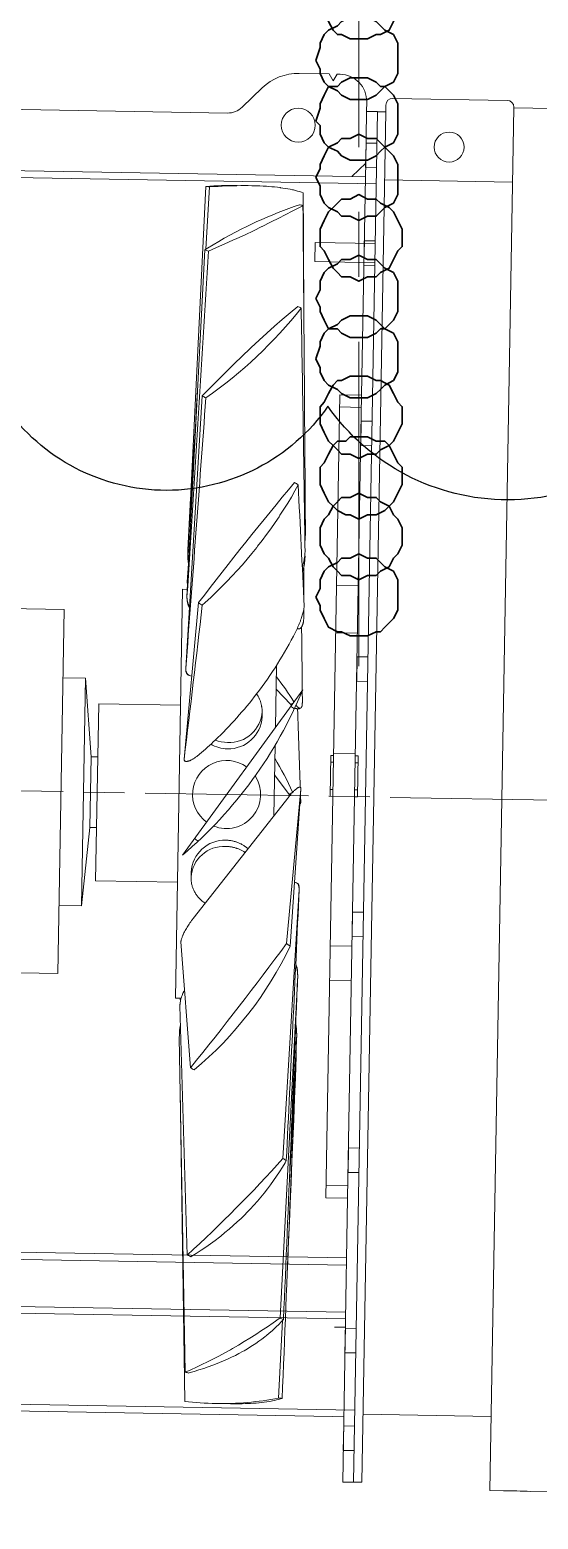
# Model space of a CAD drawing. Header units: inches. Extents: x 0 to 63075, y 0 to 44550.
# Drawn here: x 15747 to 16121, y 14060 to 15153 of the extents above; entities that cross this region are included whole.
import ezdxf

# ---------------------------------------------------------------- set-up
doc = ezdxf.new("R2010")
doc.units = ezdxf.units.IN
doc.header["$MEASUREMENT"] = 0
doc.linetypes.add('ACAD_ISO08W100', pattern=[36, 24, -3, 6, -3])
for name, color, linetype in [('PDF2_Geometry', 7, 'Continuous'), ('PDF_AXES', 7, 'Continuous'), ('PDF_Geometry', 7, 'Continuous')]:
    doc.layers.add(name, color=color, linetype=linetype)

# ---------------------------------------------------------------- blocks, each defined once
blk = doc.blocks.new('FAN_MOTOR_SIDE')
at = {"linetype": 'ACAD_ISO08W100', "lineweight": 0, "ltscale": 5}
blk.add_lwpolyline([(-121378.2, -14744.8), (-125249.2, -14744.8)], dxfattribs=at)
at = {"layer": 'PDF_AXES', "lineweight": 20}
blk.add_lwpolyline([(-122846.2, -15252.2, -0.004834), (-122836.3, -15252.1, -0.004915), (-122826.4, -15252.2), (-122826.3, -15252.2), (-121686.1, -15252.2, -0.004834), (-121676.3, -15252.1, -0.004915), (-121666.3, -15252.2), (-121666.3, -15252.2), (-121656.3, -15252.2), (-121656.3, -14237.4), (-122856.3, -14237.4), (-122856.3, -15252.2), (-122846.3, -15252.2)], format="xyb", close=True, dxfattribs=at)
at = {"layer": 'PDF_AXES', "color": 253, "lineweight": 20, "true_color": 0x999999}
for points in [[(-122964.3, -14241.8), (-122956.3, -14241.8), (-122956.3, -14241.9)], [(-122964.3, -14283), (-122964.3, -14265)], [(-122956.3, -14265), (-122964.3, -14265)], [(-122956.3, -14283), (-122964.3, -14283)], [(-122956.3, -14294.8), (-123656.3, -14294.8)], [(-122964.3, -14354.7), (-122964.3, -14336.7)], [(-122956.3, -14336.7), (-122964.3, -14336.7)], [(-122956.3, -14354.7), (-122964.3, -14354.7)], [(-122964.3, -14487.1), (-122964.3, -14469.1)], [(-122956.3, -14469.1), (-122964.3, -14469.1)], [(-122956.3, -14487.1), (-122964.3, -14487.1)], [(-122964.3, -14660.1), (-122964.3, -14642.1)], [(-122956.3, -14642.1), (-122964.3, -14642.1)], [(-122956.3, -14660.1), (-122964.3, -14660.1)], [(-122956.3, -14829.4), (-122964.3, -14829.4)], [(-122964.3, -14847.4), (-122964.3, -14829.4)], [(-122956.3, -14847.4), (-122964.3, -14847.4)], [(-122956.3, -15002.5), (-122964.3, -15002.5)], [(-122964.3, -15020.5), (-122964.3, -15002.5)], [(-122956.3, -15020.5), (-122964.3, -15020.5)], [(-122956.3, -15134.9), (-122964.3, -15134.9)], [(-122964.3, -15152.9), (-122964.3, -15134.9)], [(-122956.3, -15152.9), (-122964.3, -15152.9)], [(-122956.3, -15194.8), (-123656.3, -15194.8)], [(-122964.3, -15199.8), (-122972.3, -15199.8), (-123640.3, -15199.8), (-123648.3, -15199.8)], [(-122956.3, -15206.6), (-122964.3, -15206.6)], [(-122964.3, -15224.6), (-122964.3, -15206.6)], [(-122956.3, -15224.6), (-122964.3, -15224.6)], [(-122964.3, -15247.8), (-122956.3, -15247.8), (-122956.3, -15247.7)]]:
    blk.add_lwpolyline(points, dxfattribs=at)
at = {"layer": 'PDF_AXES', "lineweight": 20}
for points in [[(-122950.3, -14241.9), (-122950.3, -15247.7), (-122956.3, -15247.7), (-122956.3, -14241.9), (-122950.3, -14241.9)], [(-122950.3, -14291.9), (-122856.3, -14291.9)], [(-122956.3, -14352.7), (-123000.3, -14352.7), (-123000.3, -14338.7), (-122956.3, -14338.7)], [(-123221.3, -14611.2), (-123179.9, -14611.2), (-123179.9, -14878.4), (-123221.3, -14878.4)], [(-123163.4, -14661.3), (-123179.9, -14661.3)], [(-123153.3, -14718.8), (-123158.3, -14718.8)], [(-123153.3, -14770.8), (-123158.3, -14770.8)], [(-123163.4, -14828.3), (-123179.9, -14828.3)], [(-122856.3, -15197.7), (-122950.3, -15197.7)]]:
    blk.add_lwpolyline(points, dxfattribs=at)
blk.add_lwpolyline([(-123163.4, -14661.3), (-123163.4, -14828.3), (-123158.3, -14770.8), (-123158.3, -14718.8)], close=True, dxfattribs=at)
for points in [[(-123070.6, -14708.1, 0.126603), (-123058.3, -14711.3, 0.407011), (-123033.3, -14687.4), (-123033.3, -14683.5)], [(-123041.9, -14784.3), (-123042.4, -14783.9), (-123042.8, -14783.6), (-123043.3, -14783.2), (-123043.8, -14782.9), (-123044, -14782.7), (-123044.5, -14782.4), (-123045, -14782.1), (-123045.5, -14781.8), (-123046, -14781.5), (-123046.6, -14781.2), (-123047.1, -14780.9), (-123047.4, -14780.8), (-123047.9, -14780.5), (-123048.4, -14780.3), (-123049, -14780.1), (-123049.5, -14779.9), (-123050.1, -14779.7), (-123050.7, -14779.5), (-123051, -14779.4), (-123051.5, -14779.2), (-123052.1, -14779.1), (-123052.7, -14778.9), (-123053.3, -14778.8), (-123053.9, -14778.7), (-123054.5, -14778.6), (-123055, -14778.5), (-123055.6, -14778.4), (-123056, -14778.4), (-123056.6, -14778.3), (-123057.1, -14778.3), (-123057.7, -14778.3), (-123058.3, -14778.3, 0.407011), (-123083.3, -14802.2), (-123083.3, -14806)]]:
    blk.add_lwpolyline(points, format="xyb", dxfattribs=at)
at = {"layer": 'PDF_AXES', "color": 253, "lineweight": 20, "true_color": 0x999999}
blk.add_circle((-123014.3, -14252.8), 12.5, dxfattribs=at)
at = {"layer": 'PDF_AXES', "lineweight": 20}
blk.add_circle((-122903.3, -14266.9), 11, dxfattribs=at)
at = {"layer": 'PDF_Geometry', "color": 253, "lineweight": 20, "true_color": 0x999999}
for points in [[(-122964.3, -14289.8), (-122974.3, -14289.8), (-123638.3, -14289.8), (-123648.3, -14279.8), (-123648.3, -14241.8), (-123648.3, -14234.8, -0.414211), (-123628.3, -14214.8), (-123598.3, -14214.8, -0.198914), (-123571.5, -14225.9), (-123557, -14240.4, 0.198912), (-123546.4, -14244.8), (-123066.3, -14244.8)], [(-123066.3, -14244.8, 0.198912), (-123055.7, -14240.4), (-123041.2, -14225.9, -0.198912), (-123014.3, -14214.8), (-122992.2, -14214.8), (-122989.3, -14219.8), (-122986.4, -14214.8), (-122984.3, -14214.8, -0.414212), (-122964.3, -14234.8), (-122964.3, -14241.8), (-122964.3, -14279.8)]]:
    blk.add_lwpolyline(points, format="xyb", dxfattribs=at)
at = {"layer": 'PDF_Geometry', "lineweight": 20}
for points in [[(-122856.3, -14237.4), (-122856.3, -14236.9, 0.414196), (-122861.3, -14231.9), (-122945.3, -14231.9, 0.414211), (-122950.3, -14236.9), (-122950.3, -14241.9)], [(-123047.7, -14297.8), (-123050.3, -14297.8), (-123053, -14297.8), (-123055.7, -14297.9), (-123058.6, -14298), (-123061.6, -14298.1), (-123062.5, -14298.1), (-123063.2, -14298.2), (-123066.3, -14298.3), (-123069.4, -14298.5), (-123072.4, -14298.7), (-123075.5, -14298.9), (-123078.6, -14299.1, 0.000705), (-123081.3, -14299), (-123089.9, -14569.8), (-123089.9, -14569.8), (-123089.9, -14570.2), (-123089.9, -14570.6), (-123089.9, -14571), (-123089.8, -14571.4), (-123089.8, -14571.8), (-123089.8, -14572.2), (-123089.7, -14572.6), (-123089.7, -14573), (-123089.7, -14573.1), (-123089.6, -14573.5), (-123089.5, -14573.9), (-123089.5, -14574.3), (-123089.4, -14574.7), (-123089.3, -14575), (-123089.2, -14575.4), (-123089.2, -14575.8), (-123089.1, -14576.1), (-123089.9, -14589.2), (-123089, -14575.4), (-123089.1, -14575.1), (-123089.2, -14574.7), (-123089.3, -14574.4), (-123089.4, -14574.1), (-123089.5, -14573.7), (-123089.5, -14573.4), (-123089.6, -14573), (-123089.7, -14572.7), (-123089.7, -14572.4), (-123089.8, -14572), (-123089.8, -14571.7), (-123089.8, -14571.3), (-123089.8, -14571.2), (-123089.9, -14570.9), (-123089.9, -14570.5), (-123089.9, -14570.2), (-123089.9, -14569.8), (-123089.9, -14569.8, 0.000261), (-123084.8, -14448.7)], [(-123007.6, -14399.2, 0.000208), (-123009.8, -14302.3), (-123011.1, -14301.9), (-123012.5, -14301.5), (-123013.9, -14301.1), (-123015.4, -14300.8), (-123016.9, -14300.4), (-123017.8, -14300.2), (-123019.4, -14299.9), (-123021.1, -14299.6), (-123022.9, -14299.4), (-123024.7, -14299.1), (-123026.6, -14298.9), (-123026.8, -14298.8), (-123028.8, -14298.6), (-123030.9, -14298.4), (-123033, -14298.3), (-123035.2, -14298.1), (-123036.8, -14298), (-123039.2, -14297.9), (-123041.7, -14297.8), (-123044.2, -14297.8), (-123046.9, -14297.8), (-123047.7, -14297.8), (-123058.3, -14297.8, 0.026144), (-123081.3, -14299)], [(-123081.3, -14345.4, -0.00067), (-123078.6, -14346.3), (-123072.7, -14343.7), (-123066.7, -14340.9), (-123060.8, -14338.1), (-123057.9, -14336.8), (-123051.9, -14333.9), (-123045.8, -14330.9), (-123039.7, -14327.7), (-123039.4, -14327.6), (-123033.3, -14324.4), (-123026.9, -14321), (-123023.3, -14319.1), (-123016.7, -14315.5), (-123010, -14311.8), (-123009.8, -14311.6, 0.000667), (-123012.4, -14311.2), (-123016.3, -14312.6), (-123020.2, -14314), (-123024.1, -14315.6), (-123028, -14317.2), (-123031.9, -14318.8), (-123035.9, -14320.6), (-123039.9, -14322.4), (-123043.9, -14324.3), (-123046.8, -14325.8), (-123050.8, -14327.8), (-123054.9, -14329.9), (-123058.9, -14332.1), (-123063, -14334.4), (-123067.1, -14336.7), (-123071.1, -14339.1), (-123075.3, -14341.6), (-123079.4, -14344.2), (-123081.3, -14345.4), (-123089.9, -14600.3), (-123089.9, -14600.5), (-123089.9, -14600.9), (-123089.9, -14601.2), (-123089.8, -14601.6), (-123089.8, -14601.9), (-123089.8, -14602.3), (-123089.8, -14602.6), (-123089.7, -14602.8), (-123089.7, -14603.2), (-123089.6, -14603.5), (-123089.6, -14603.8), (-123089.5, -14604.1), (-123089.5, -14604.4), (-123089.4, -14604.7), (-123089.4, -14604.7), (-123089.3, -14605), (-123089.2, -14605.3), (-123089.1, -14605.5), (-123089.1, -14605.8), (-123089, -14606), (-123088.9, -14606.3), (-123088.8, -14606.5), (-123088.7, -14606.6), (-123088.6, -14606.8), (-123088.5, -14607.1), (-123088.4, -14607.3), (-123088.3, -14607.5), (-123088.2, -14607.7), (-123088.1, -14607.8), (-123088, -14608)], [(-123004.1, -14557.8), (-123004.1, -14557.5), (-123004, -14557.1), (-123004, -14556.6), (-123004, -14556.4), (-123003.9, -14556), (-123003.9, -14555.5), (-123003.9, -14555.1), (-123003.9, -14554.6), (-123003.9, -14554.2), (-123003.8, -14553.8), (-123003.8, -14553.3, 0.000639), (-123009.8, -14311.6)], [(-123078.6, -14346.3, -0.000622), (-123089.9, -14600.3), (-123089.9, -14600.6), (-123089.9, -14601), (-123089.9, -14601.3), (-123089.8, -14601.6), (-123089.8, -14601.9), (-123089.8, -14602.2), (-123089.7, -14602.5), (-123089.7, -14602.8), (-123089.6, -14603.1), (-123089.6, -14603.4), (-123089.5, -14603.7), (-123089.5, -14603.9), (-123089.4, -14604.2), (-123089.3, -14604.3), (-123089.3, -14604.6), (-123089.2, -14604.9), (-123089.1, -14605.1), (-123089, -14605.4), (-123088.9, -14605.6), (-123088.8, -14605.9), (-123088.7, -14606.1), (-123088.6, -14606.3), (-123088.4, -14606.5), (-123088.3, -14606.8), (-123088.2, -14607), (-123088.1, -14607.2), (-123087.9, -14607.4)], [(-123078.6, -14454.1, 0.073514), (-123009.8, -14386.9, 0.000536), (-123012.4, -14385.8), (-123017.9, -14390.6), (-123023.5, -14395.5), (-123029.1, -14400.5), (-123034.7, -14405.7), (-123040.3, -14411), (-123046, -14416.5), (-123046.8, -14417.3), (-123052.6, -14422.9), (-123058.3, -14428.7), (-123064.1, -14434.6), (-123069.9, -14440.6), (-123075.8, -14446.8), (-123081.3, -14452.7), (-123089.9, -14652.9), (-123089.9, -14653.1), (-123089.9, -14653.3), (-123089.9, -14653.6), (-123089.8, -14653.9), (-123089.8, -14654.1), (-123089.8, -14654.3), (-123089.8, -14654.6), (-123089.7, -14654.6), (-123089.7, -14654.8), (-123089.7, -14655), (-123089.6, -14655.2), (-123089.6, -14655.4), (-123089.5, -14655.6), (-123089.4, -14655.8), (-123089.4, -14656), (-123089.3, -14656.1), (-123089.3, -14656.2), (-123089.2, -14656.4), (-123089.1, -14656.5), (-123089, -14656.6), (-123088.9, -14656.8), (-123088.9, -14656.9), (-123088.8, -14657), (-123088.8, -14657), (-123088.7, -14657.1), (-123088.6, -14657.2), (-123088.5, -14657.3), (-123088.4, -14657.4), (-123088.4, -14657.4), (-123088.3, -14657.4), (-123088.2, -14657.5), (-123088, -14657.6), (-123087.9, -14657.6), (-123087.3, -14658), (-123087.4, -14657.9), (-123087.6, -14657.8), (-123087.6, -14657.8), (-123087.7, -14657.7), (-123087.9, -14657.6), (-123088, -14657.5), (-123088.1, -14657.4), (-123088.3, -14657.3), (-123088.4, -14657.2), (-123088.5, -14657.1), (-123088.6, -14656.9), (-123088.7, -14656.8), (-123088.8, -14656.7), (-123088.9, -14656.5), (-123089, -14656.4), (-123089.1, -14656.2), (-123089.2, -14656.1), (-123089.2, -14656), (-123089.3, -14655.9), (-123089.4, -14655.7), (-123089.4, -14655.5), (-123089.5, -14655.4), (-123089.6, -14655.2), (-123089.6, -14655), (-123089.7, -14654.8), (-123089.7, -14654.6), (-123089.7, -14654.6), (-123089.8, -14654.4), (-123089.8, -14654.2), (-123089.8, -14654), (-123089.8, -14653.7), (-123089.9, -14653.5), (-123089.9, -14653.3), (-123089.9, -14653), (-123089.9, -14652.9, 0.000805), (-123078.6, -14454.1, 0.000501), (-123081.3, -14452.7)], [(-123005.7, -14577.1), (-123005.6, -14576.7), (-123005.4, -14576.1), (-123005.2, -14575.4), (-123005.1, -14574.8), (-123004.9, -14574.1), (-123004.8, -14573.7), (-123004.7, -14573.1), (-123004.6, -14572.4), (-123004.4, -14571.8), (-123004.3, -14571.2), (-123004.3, -14570.7), (-123004.2, -14570.1), (-123004.1, -14569.5), (-123004, -14569), (-123004, -14568.4), (-123004, -14568.4), (-123003.9, -14567.8), (-123003.9, -14567.4), (-123003.9, -14566.9), (-123003.9, -14566.4), (-123003.8, -14566, 0.000852), (-123009.8, -14386.9)], [(-123009.8, -14516.6, 0.000145), (-123012.4, -14515, 0.011238), (-123081.3, -14604.4), (-123089.9, -14719.4), (-123089.9, -14719.6), (-123089.9, -14719.6), (-123089.9, -14719.7), (-123089.9, -14719.9), (-123089.8, -14719.9), (-123089.8, -14720), (-123089.8, -14720.1), (-123089.8, -14720.2), (-123089.7, -14720.3), (-123089.7, -14720.4), (-123089.7, -14720.4), (-123089.6, -14720.5), (-123089.6, -14720.5), (-123089.5, -14720.6), (-123089.5, -14720.6), (-123089.4, -14720.7), (-123089.3, -14720.8), (-123089.2, -14720.8), (-123089.1, -14720.9), (-123089, -14720.9), (-123088.8, -14721), (-123088.7, -14721), (-123088.6, -14721), (-123088.6, -14721), (-123088.4, -14721), (-123088.2, -14721), (-123088.1, -14721), (-123087.9, -14721), (-123087.7, -14721), (-123087.6, -14721), (-123087.4, -14720.9), (-123087.1, -14720.9), (-123086.9, -14720.8), (-123086.7, -14720.8), (-123086.4, -14720.7), (-123086.1, -14720.6), (-123085.8, -14720.5), (-123085.5, -14720.3), (-123085.2, -14720.2), (-123085.1, -14720.1), (-123084.7, -14719.9), (-123084.4, -14719.8), (-123084, -14719.5), (-123083.6, -14719.3), (-123083.6, -14719.3), (-123083.2, -14719.1), (-123082.8, -14718.8), (-123082.3, -14718.5), (-123082, -14718.3), (-123081.5, -14717.9), (-123081.1, -14717.6), (-123080.6, -14717.3), (-123080.3, -14717), (-123079.8, -14716.6), (-123079.4, -14716.2), (-123078.9, -14715.8), (-123078.6, -14715.6, 0.012524), (-123067.4, -14705.1)], [(-123037.6, -14670.6, 0.046798), (-123009.8, -14624.7), (-123009.3, -14623.8), (-123008.9, -14622.9), (-123008.5, -14621.9), (-123008.1, -14620.9), (-123007.6, -14619.9), (-123007.4, -14619.4), (-123007.2, -14618.7), (-123006.8, -14617.7), (-123006.4, -14616.6), (-123006.2, -14616), (-123005.9, -14614.9), (-123005.5, -14613.9), (-123005.3, -14613.3), (-123005.1, -14612.3), (-123004.8, -14611.4), (-123004.6, -14610.7), (-123004.4, -14609.9), (-123004.3, -14609.2), (-123004.3, -14609.1), (-123004.1, -14608.4), (-123004, -14607.8), (-123004, -14607.3), (-123003.9, -14607), (-123003.9, -14606.5), (-123003.9, -14606.2), (-123003.8, -14605.9, 0.001658), (-123009.8, -14516.6), (-123012.2, -14521.2), (-123014.6, -14525.7), (-123017.2, -14530.2), (-123019.9, -14534.7), (-123022.7, -14539.2), (-123023.3, -14540.3), (-123026.2, -14544.7), (-123029.2, -14549.2), (-123032.3, -14553.6), (-123035.4, -14558), (-123038.7, -14562.3), (-123039.4, -14563.3), (-123042.8, -14567.6), (-123046.2, -14571.9), (-123049.7, -14576.1), (-123053.3, -14580.3), (-123057, -14584.4), (-123060.8, -14588.5), (-123064.6, -14592.5), (-123068.5, -14596.5), (-123072.4, -14600.4), (-123076.5, -14604.3), (-123078.6, -14606.2, -0.001455), (-123089.9, -14719.4, 0.265966), (-123089.3, -14720.8)], [(-123089.9, -14565.9, 0.023103), (-123089.8, -14567.6, -0.018517), (-123089.9, -14565.9), (-123089.5, -14557.5)], [(-123003.8, -14612.9), (-123004, -14607.4), (-123003.8, -14612.9), (-123003.8, -14613.3), (-123003.9, -14613.8), (-123003.9, -14614.3), (-123003.9, -14614.7), (-123003.9, -14615.2), (-123004, -14615.6), (-123004, -14616.1), (-123004.1, -14616.5), (-123004.1, -14616.5), (-123004.1, -14616.9), (-123004.2, -14617.3), (-123004.3, -14617.7), (-123004.3, -14618), (-123004.3, -14618.1), (-123004.4, -14618.4), (-123004.5, -14618.7), (-123004.5, -14618.8), (-123004.6, -14619.1), (-123004.7, -14619.3), (-123004.8, -14619.6), (-123004.9, -14619.8), (-123005, -14620), (-123005.1, -14620.3), (-123005.2, -14620.5), (-123005.2, -14620.5), (-123005.3, -14620.7), (-123005.4, -14620.9), (-123005.5, -14621), (-123005.6, -14621.2), (-123005.7, -14621.3), (-123005.8, -14621.4), (-123005.9, -14621.5), (-123006, -14621.6), (-123006.1, -14621.7), (-123006.2, -14621.8), (-123006.3, -14621.9), (-123006.4, -14622), (-123006.5, -14622.1), (-123006.7, -14622.1), (-123006.8, -14622.2), (-123006.9, -14622.2), (-123007, -14622.2), (-123008.6, -14622.7, -0.016344), (-123008.8, -14622.7)], [(-123011.9, -14678.5, -0.009824), (-123012.4, -14678), (-123023.3, -14667)], [(-123007.3, -14681.1, -0.000696), (-123004.3, -14738.6), (-123004.1, -14738.7), (-123004.1, -14738.7), (-123004.1, -14738.8), (-123004, -14738.8), (-123004, -14738.9), (-123004, -14738.9), (-123004, -14739), (-123003.9, -14739), (-123003.9, -14739.1), (-123003.9, -14739.2), (-123003.9, -14739.3), (-123003.9, -14739.3), (-123003.9, -14739.4), (-123003.9, -14739.5), (-123003.9, -14739.6), (-123003.8, -14739.7), (-123003.8, -14739.9), (-123012.4, -14853.4)], [(-123011.9, -14744.8, -0.003634), (-123012.4, -14744.1), (-123023.3, -14729.7)], [(-123009.8, -14855.3, -0.000212), (-123012.4, -14853.4, -0.010811), (-123081.3, -14945.7), (-123089.9, -14853.4), (-123089.9, -14853.1), (-123089.9, -14852.9), (-123089.8, -14852.8), (-123089.8, -14852.4), (-123089.7, -14852.1), (-123089.7, -14852), (-123089.6, -14851.6), (-123089.5, -14851.2), (-123089.4, -14850.8), (-123089.2, -14850.3), (-123089, -14849.8), (-123088.8, -14849.2), (-123088.6, -14848.6), (-123088.4, -14848.3), (-123088.1, -14847.6), (-123087.8, -14846.9), (-123087.4, -14846.1), (-123087.4, -14846), (-123087, -14845.2), (-123086.5, -14844.4), (-123086.1, -14843.6), (-123086.1, -14843.6), (-123085.6, -14842.7), (-123085.1, -14841.9), (-123084.6, -14841.1), (-123084.1, -14840.3), (-123083.6, -14839.5), (-123083, -14838.7), (-123082.4, -14837.8), (-123081.9, -14837.1), (-123081.3, -14836.3), (-123012.4, -14745.5), (-123012.4, -14745.3), (-123011.9, -14744.8), (-123011.5, -14744.3), (-123011.1, -14743.8), (-123011, -14743.6), (-123010.6, -14743.1), (-123010.2, -14742.7), (-123009.8, -14742.3), (-123009.6, -14742), (-123009.3, -14741.7), (-123008.9, -14741.3), (-123008.6, -14741), (-123008.3, -14740.7), (-123008, -14740.4), (-123007.7, -14740.2), (-123007.4, -14739.9), (-123007.4, -14739.9), (-123007.1, -14739.7), (-123006.9, -14739.5), (-123006.6, -14739.3), (-123006.4, -14739.1), (-123006.3, -14739.1), (-123006.1, -14739), (-123006, -14738.9), (-123005.9, -14738.8), (-123005.7, -14738.7), (-123005.5, -14738.7), (-123005.4, -14738.6), (-123005.3, -14738.6), (-123005.2, -14738.5), (-123005, -14738.5), (-123004.9, -14738.5), (-123004.8, -14738.5), (-123004.8, -14738.5), (-123004.7, -14738.5), (-123004.6, -14738.5), (-123004.5, -14738.5), (-123004.5, -14738.5), (-123004.4, -14738.5), (-123004.4, -14738.6), (-123004.3, -14738.6), (-123004.2, -14738.6), (-123004.2, -14738.7), (-123004.1, -14738.7), (-123004.1, -14738.8), (-123004.1, -14738.9), (-123004, -14738.9), (-123004, -14739), (-123004, -14739.1), (-123003.9, -14739.2), (-123003.9, -14739.3), (-123003.9, -14739.4), (-123003.9, -14739.4), (-123003.9, -14739.5), (-123003.9, -14739.7), (-123003.8, -14739.8), (-123003.8, -14739.9, -0.001389), (-123009.8, -14855.3, -0.108272), (-123078.6, -14947.3, -0.000116), (-123081.3, -14945.7)], [(-123044, -14787.1), (-123044.5, -14786.8), (-123044.9, -14786.5), (-123045.4, -14786.2), (-123045.9, -14786), (-123046.4, -14785.7), (-123046.9, -14785.5), (-123047.4, -14785.2), (-123047.9, -14785), (-123048.4, -14784.8), (-123048.9, -14784.6), (-123049.5, -14784.4), (-123050, -14784.2), (-123050.3, -14784.1), (-123050.8, -14784), (-123051.4, -14783.8), (-123051.9, -14783.7), (-123052.5, -14783.6), (-123053, -14783.4), (-123053.6, -14783.3), (-123054.1, -14783.2), (-123054.7, -14783.2), (-123055.2, -14783.1), (-123055.8, -14783), (-123056.4, -14783), (-123056.9, -14782.9), (-123057.2, -14782.9), (-123057.8, -14782.9), (-123058.3, -14782.9, 0.413293), (-123083.3, -14806), (-123083.3, -14806.6), (-123083.3, -14807.2), (-123083.3, -14807.8), (-123083.2, -14808.4), (-123083.1, -14809), (-123083, -14809.6), (-123083, -14809.7), (-123082.9, -14810.3), (-123082.8, -14810.9), (-123082.6, -14811.5), (-123082.5, -14812.1), (-123082.3, -14812.7), (-123082.1, -14813.3), (-123081.9, -14813.8), (-123081.6, -14814.4), (-123081.4, -14815), (-123081.1, -14815.5), (-123080.8, -14816.1), (-123080.5, -14816.6), (-123080.5, -14816.7), (-123080.2, -14817.2), (-123079.9, -14817.7), (-123079.5, -14818.3), (-123079.2, -14818.8), (-123078.8, -14819.3), (-123078.4, -14819.8), (-123078, -14820.3), (-123077.6, -14820.8), (-123077.1, -14821.2), (-123076.7, -14821.7), (-123076.2, -14822.1), (-123075.7, -14822.6), (-123075.3, -14823), (-123074.8, -14823.4), (-123074.2, -14823.8), (-123073.7, -14824.2), (-123073.2, -14824.6), (-123072.7, -14824.9)], [(-123081.3, -15083.2, 0.026642), (-123012.4, -15011.1), (-123003.8, -14813.5), (-123003.8, -14813.3), (-123003.9, -14813), (-123003.9, -14812.7), (-123003.9, -14812.4), (-123003.9, -14812.1), (-123003.9, -14811.8), (-123004, -14811.6), (-123004, -14811.3), (-123004, -14811.1), (-123004, -14811.1), (-123004.1, -14810.9), (-123004.1, -14810.7), (-123004.2, -14810.5), (-123004.2, -14810.4), (-123004.2, -14810.3), (-123004.3, -14810.1), (-123004.4, -14810), (-123004.4, -14809.9), (-123004.5, -14809.8), (-123004.5, -14809.7), (-123004.6, -14809.6), (-123004.6, -14809.5), (-123004.7, -14809.4), (-123004.8, -14809.3), (-123004.8, -14809.3), (-123004.8, -14809.3), (-123004.9, -14809.2), (-123005, -14809.2), (-123005.1, -14809.1), (-123005.1, -14809.1), (-123005.8, -14808.7), (-123005.7, -14808.8), (-123005.6, -14808.9), (-123005.5, -14808.9), (-123005.4, -14809), (-123005.3, -14809), (-123005.3, -14809.1), (-123005.2, -14809.2), (-123005.1, -14809.3), (-123005, -14809.4), (-123005, -14809.4), (-123004.9, -14809.5), (-123004.8, -14809.6), (-123004.7, -14809.7), (-123004.6, -14809.9), (-123004.5, -14810), (-123004.5, -14810.2), (-123004.4, -14810.3), (-123004.3, -14810.4), (-123004.3, -14810.6), (-123004.2, -14810.8), (-123004.2, -14811), (-123004.1, -14811.1), (-123004.1, -14811.3), (-123004, -14811.5), (-123004, -14811.8), (-123004, -14811.8), (-123003.9, -14812), (-123003.9, -14812.3), (-123003.9, -14812.5), (-123003.9, -14812.8), (-123003.9, -14813), (-123003.8, -14813.3), (-123003.8, -14813.5, -0.000792), (-123009.8, -15012.6)], [(-123004.1, -14822, -0.000726), (-123003.8, -14822.6), (-123004.1, -14822)], [(-123005.4, -14868.6), (-123005.3, -14868.8), (-123005.2, -14868.9), (-123005.1, -14869.1), (-123005, -14869.3), (-123005, -14869.5), (-123004.9, -14869.7), (-123004.8, -14869.9), (-123004.7, -14870), (-123004.7, -14870.3), (-123004.6, -14870.5), (-123004.5, -14870.8), (-123004.4, -14871.1), (-123004.4, -14871.4), (-123004.3, -14871.7), (-123004.3, -14871.9), (-123004.2, -14872.2), (-123004.1, -14872.6), (-123004.1, -14872.9), (-123004, -14873.3), (-123004, -14873.7), (-123004, -14874.1), (-123003.9, -14874.1), (-123003.9, -14874.6), (-123003.9, -14875), (-123003.9, -14875.4), (-123003.9, -14875.9), (-123003.8, -14876.3), (-123003.8, -14876.7), (-123012.4, -15128.2), (-123013, -15128.6), (-123017.3, -15131.8), (-123021.5, -15134.8), (-123025.8, -15137.7), (-123030, -15140.6), (-123034.2, -15143.3), (-123038.4, -15146), (-123042.6, -15148.6), (-123046.8, -15151.2), (-123048.4, -15152.1), (-123052.5, -15154.5), (-123056.7, -15156.9), (-123060.8, -15159.1), (-123065, -15161.3), (-123069.1, -15163.4), (-123073.1, -15165.4), (-123077.2, -15167.3), (-123081.3, -15169.2), (-123089.9, -14923.7, -0.060553), (-123089.1, -14917.4)], [(-123005.4, -14869.5), (-123005.3, -14869.7), (-123005.2, -14869.9), (-123005.1, -14870.1), (-123005, -14870.3), (-123004.9, -14870.6), (-123004.8, -14870.8), (-123004.8, -14871), (-123004.7, -14871.2), (-123004.6, -14871.5), (-123004.5, -14871.7), (-123004.4, -14872), (-123004.3, -14872.3), (-123004.3, -14872.6), (-123004.3, -14872.7), (-123004.2, -14873), (-123004.1, -14873.3), (-123004.1, -14873.6), (-123004, -14873.9), (-123004, -14874.3), (-123003.9, -14874.6), (-123003.9, -14874.6), (-123003.9, -14874.9), (-123003.9, -14875.3), (-123003.9, -14875.6), (-123003.9, -14876), (-123003.8, -14876.4), (-123003.8, -14876.7, -0.000619), (-123009.8, -15129.2), (-123011.5, -15131.1), (-123013.2, -15133), (-123015, -15134.8), (-123016.2, -15136), (-123018.1, -15137.8), (-123020.1, -15139.5), (-123022.1, -15141.3), (-123023.3, -15142.3), (-123025.5, -15143.9), (-123027.6, -15145.6), (-123029.9, -15147.2), (-123031.1, -15148), (-123033.4, -15149.6), (-123035.9, -15151.2), (-123038.4, -15152.7), (-123039.4, -15153.3), (-123042.1, -15154.8), (-123044.7, -15156.2), (-123047.5, -15157.6), (-123050.3, -15159), (-123053.3, -15160.4), (-123056.3, -15161.7), (-123057.9, -15162.4), (-123061.1, -15163.7), (-123064.4, -15165), (-123067.7, -15166.2), (-123071.2, -15167.4), (-123074.8, -15168.6), (-123078.5, -15169.7), (-123078.6, -15169.8, -0.000611), (-123081.3, -15169.2)], [(-123012.4, -15011.1, 0.000427), (-123009.8, -15012.6), (-123010.6, -15014.2), (-123012.6, -15017.6), (-123014.6, -15020.9), (-123016.7, -15024.2), (-123018.9, -15027.4), (-123021.1, -15030.6), (-123023.3, -15033.7), (-123025.7, -15036.8), (-123028.1, -15039.9), (-123030.5, -15042.9), (-123033.1, -15045.8), (-123035.7, -15048.7), (-123038.3, -15051.6), (-123039.4, -15052.8), (-123042.2, -15055.6), (-123045, -15058.3), (-123047.9, -15061), (-123050.9, -15063.7), (-123053.9, -15066.3), (-123057, -15068.9), (-123057.9, -15069.7), (-123061.1, -15072.2), (-123064.4, -15074.7), (-123067.8, -15077.1), (-123071.2, -15079.5), (-123074.7, -15081.9), (-123078.3, -15084.2), (-123078.6, -15084.4, -0.000417), (-123081.3, -15083.2), (-123089.9, -14900.4), (-123089.9, -14900), (-123089.9, -14899.6), (-123089.8, -14899.3), (-123089.8, -14898.9), (-123089.8, -14898.5), (-123089.7, -14898), (-123089.7, -14897.8), (-123089.6, -14897.3), (-123089.5, -14896.9), (-123089.4, -14896.4), (-123089.3, -14895.9), (-123089.2, -14895.4), (-123089, -14894.9), (-123089, -14894.9), (-123088.9, -14894.3), (-123088.7, -14893.8), (-123088.5, -14893.3), (-123088.3, -14892.8), (-123088.1, -14892.2), (-123088, -14891.8), (-123087.8, -14891.2), (-123087.5, -14890.7), (-123087.3, -14890.2), (-123087, -14889.6), (-123086.8, -14889.1), (-123086.6, -14888.7)], [(-123089.8, -14921.9), (-123089.9, -14919.8, -0.057454), (-123089.2, -14914.1)], [(-123004.7, -14913.4), (-123004.6, -14913.7), (-123004.5, -14914.1), (-123004.4, -14914.5), (-123004.3, -14914.8), (-123004.3, -14915.2), (-123004.2, -14915.6), (-123004.1, -14916), (-123004.1, -14916.4), (-123004.1, -14916.5), (-123004, -14916.9), (-123004, -14917.3), (-123003.9, -14917.7), (-123003.9, -14918.1), (-123003.9, -14918.5), (-123003.9, -14918.9), (-123003.8, -14919.3), (-123003.8, -14919.7), (-123003.8, -14919.8, -0.000581), (-123009.8, -15187.2), (-123011.1, -15187.6), (-123012.5, -15188), (-123013.9, -15188.4), (-123015.4, -15188.8), (-123016.9, -15189.1), (-123017.8, -15189.3), (-123019.4, -15189.6), (-123021.1, -15189.9), (-123022.9, -15190.2), (-123024.7, -15190.5), (-123026.6, -15190.7), (-123026.8, -15190.7), (-123028.8, -15190.9), (-123030.9, -15191.1), (-123033, -15191.3), (-123035.2, -15191.4), (-123036.8, -15191.5), (-123039.2, -15191.6), (-123041.7, -15191.7), (-123044.2, -15191.8), (-123046.9, -15191.8), (-123047.7, -15191.8), (-123058.3, -15191.8, -0.026138), (-123081.3, -15190.6), (-123088.5, -14961.7)], [(-123010.6, -15130.1), (-123012.4, -15187, -0.052272), (-123058.3, -15191.8)]]:
    blk.add_lwpolyline(points, format="xyb", dxfattribs=at)
at = {"layer": 'PDF_Geometry', "color": 253, "lineweight": 20, "true_color": 0x999999}
for points in [[(-122964.3, -14450.1), (-122964.3, -14289.8), (-122964.3, -14279.8), (-122974.3, -14289.8)], [(-122964.3, -15247.8), (-122964.3, -15039.5)], [(-122964.3, -15083.3), (-123648.3, -15083.3)], [(-122964.3, -15088.6), (-123648.3, -15088.6)], [(-122964.3, -15123.2), (-123648.3, -15123.2)], [(-122964.3, -15128.1), (-123648.3, -15128.1)]]:
    blk.add_lwpolyline(points, dxfattribs=at)
at = {"layer": 'PDF_Geometry', "lineweight": 20}
for points in [[(-123080.5, -14344.9), (-123078.6, -14299.1), (-123080.5, -14344.9)], [(-123088.5, -14527.8), (-123089.9, -14565.9), (-123089.5, -14557.5)], [(-123004.1, -14557.7), (-123004.1, -14558.4)], [(-123004.1, -14557.7), (-123004.1, -14558.4)], [(-123003.9, -14567.5), (-123003.8, -14569.8), (-123003.8, -14569.8), (-123003.9, -14570.4), (-123003.9, -14571), (-123003.9, -14571.5), (-123003.9, -14572.1), (-123004, -14572.7), (-123004, -14572.8), (-123004, -14573.3), (-123004.1, -14573.9), (-123004.1, -14574.4), (-123004.2, -14575), (-123004.3, -14575.5), (-123004.3, -14575.7), (-123004.4, -14576.2), (-123004.5, -14576.7), (-123004.6, -14577.1), (-123004.7, -14577.6), (-123004.8, -14578.1), (-123004.9, -14578.4), (-123005, -14578.8), (-123005.1, -14579.2), (-123005.2, -14579.6), (-123005.4, -14579.9), (-123005.5, -14580.3)], [(-123089.6, -14592.1), (-123089.6, -14591.9), (-123089.7, -14591.6), (-123089.7, -14591.3), (-123089.7, -14591.2), (-123089.8, -14590.9), (-123089.8, -14590.7), (-123089.8, -14590.4), (-123089.9, -14590.1), (-123089.9, -14589.8), (-123089.9, -14589.5), (-123089.9, -14589.2), (-123089.1, -14576.1)], [(-123004.6, -14577.5), (-123004.1, -14602.1)], [(-123004.6, -14577.5), (-123004.1, -14602.1)], [(-123089.9, -14589.2), (-123089.9, -14589.4), (-123089.9, -14589.5), (-123089.9, -14589.8), (-123089.9, -14589.9), (-123089.8, -14590.2), (-123089.8, -14590.5), (-123089.8, -14590.7), (-123089.7, -14591), (-123089.7, -14591.2), (-123089.6, -14591.5), (-123089.6, -14591.7)], [(-123089, -14894.8), (-123093.3, -14894.8), (-123093.3, -14594.8), (-123089.7, -14594.8)], [(-123008.6, -14622.1), (-123008.5, -14622.1), (-123008.4, -14622.2), (-123008.3, -14622.2), (-123008.1, -14622.2), (-123008, -14622.3), (-123007.9, -14622.3), (-123007.8, -14622.3), (-123007.7, -14622.3), (-123007.6, -14622.3), (-123007.5, -14622.3), (-123007.4, -14622.3), (-123007.2, -14622.3), (-123007.1, -14622.3), (-123007, -14622.2)], [(-123005.4, -14620.9), (-123005.4, -14623.2), (-123005.2, -14627.9), (-123005.1, -14632.5), (-123005, -14634.8), (-123004.9, -14639.5), (-123004.8, -14644.1), (-123004.6, -14648.8), (-123004.5, -14653.4), (-123004.4, -14658), (-123004.2, -14662.7), (-123004.1, -14667.3)], [(-122964.3, -14624.8), (-122980.3, -14624.8)], [(-123023.3, -14694.8), (-123023.3, -14649.5)], [(-123004.1, -14667.6), (-123003.8, -14676.1), (-123004.1, -14667.6)], [(-123003.8, -14676.1), (-123003.8, -14676.2), (-123003.9, -14676.6), (-123003.9, -14676.9), (-123003.9, -14677.2), (-123003.9, -14677.5), (-123003.9, -14677.7), (-123004, -14678), (-123004, -14678.2), (-123004, -14678.4), (-123004, -14678.5), (-123004.1, -14678.7), (-123004.1, -14678.9), (-123004.2, -14679), (-123004.2, -14679.1), (-123004.2, -14679.3), (-123004.3, -14679.4), (-123004.4, -14679.6), (-123004.4, -14679.6), (-123004.5, -14679.8), (-123004.5, -14679.9), (-123004.6, -14680), (-123004.6, -14680.1), (-123004.7, -14680.1), (-123004.8, -14680.2), (-123004.8, -14680.3), (-123004.8, -14680.3), (-123004.9, -14680.3), (-123005, -14680.4), (-123005.1, -14680.4), (-123005.1, -14680.5), (-123005.8, -14680.8), (-123005.9, -14680.9), (-123006, -14680.9), (-123006.1, -14681), (-123006.3, -14681), (-123006.4, -14681), (-123006.5, -14681), (-123006.6, -14681.1), (-123006.7, -14681.1), (-123006.8, -14681.1), (-123007, -14681.1), (-123007.1, -14681.1), (-123007.3, -14681.1), (-123007.4, -14681.1), (-123007.4, -14681.1), (-123007.6, -14681), (-123007.8, -14681), (-123007.9, -14681), (-123008.1, -14680.9), (-123008.3, -14680.9), (-123008.4, -14680.8), (-123008.6, -14680.8), (-123008.8, -14680.7), (-123009, -14680.6), (-123009.1, -14680.5), (-123009.3, -14680.4), (-123009.4, -14680.4)], [(-123008.6, -14678.4), (-123008.4, -14678.5), (-123008.2, -14678.8), (-123008.1, -14679), (-123007.9, -14679.2), (-123007.7, -14679.3), (-123007.6, -14679.5), (-123007.5, -14679.5), (-123007.4, -14679.7), (-123007.2, -14679.8), (-123007.1, -14679.9), (-123007, -14680), (-123006.9, -14680.1), (-123006.8, -14680.2), (-123006.6, -14680.3), (-123006.6, -14680.3), (-123006.4, -14680.4), (-123006.3, -14680.4), (-123006.2, -14680.5), (-123006.1, -14680.5), (-123006, -14680.5), (-123005.9, -14680.6), (-123005.8, -14680.6), (-123005.8, -14680.6), (-123005.7, -14680.6), (-123005.6, -14680.6), (-123005.5, -14680.6), (-123005.5, -14680.6), (-123005.4, -14680.6), (-123005.4, -14680.6), (-123005.3, -14680.5), (-123005.2, -14680.5), (-123005.1, -14680.5)], [(-123093.3, -14679.8), (-123153.3, -14679.8), (-123153.3, -14809.8), (-123093.3, -14809.8)], [(-123023.3, -14759.8), (-123023.3, -14708)], [(-122980.3, -14714.8), (-122982.3, -14714.8), (-122982.3, -14744.8), (-122980.3, -14744.8)], [(-122964.3, -14714.8), (-122962.3, -14714.8), (-122962.3, -14744.8), (-122964.3, -14744.8)], [(-123004.4, -14750.9), (-123004.4, -14750.9), (-123004.4, -14750.9), (-123004.3, -14750.9), (-123004.3, -14750.9), (-123004.3, -14750.9), (-123004.3, -14750.9), (-123004.2, -14750.9), (-123004.2, -14750.9), (-123004.2, -14750.9), (-123004.2, -14750.9), (-123004.1, -14750.8)], [(-123004.1, -14744.8), (-123003.8, -14749.7), (-123003.8, -14749.8), (-123003.9, -14749.9), (-123003.9, -14750.1), (-123003.9, -14750.1), (-123003.9, -14750.2), (-123003.9, -14750.2), (-123003.9, -14750.4), (-123003.9, -14750.5), (-123003.9, -14750.5), (-123004, -14750.6), (-123004, -14750.6), (-123004, -14750.7), (-123004, -14750.7), (-123004.1, -14750.8), (-123004.1, -14750.8), (-123004.1, -14750.8), (-123004.3, -14750.9)], [(-123004.1, -14744.8), (-123003.8, -14749.7)], [(-123004, -14882.2), (-123004, -14882.2), (-123003.9, -14882.4), (-123003.9, -14882.5), (-123003.9, -14882.7), (-123003.9, -14882.8), (-123003.9, -14883), (-123003.9, -14883), (-123003.9, -14883.2), (-123003.9, -14883.3), (-123003.8, -14883.5), (-123003.8, -14883.6), (-123004.1, -14885.8)], [(-123004.1, -14887.4), (-123003.8, -14883.6), (-123004.1, -14887.4)], [(-123003.8, -14883.6), (-123003.8, -14883.6), (-123003.8, -14883.5), (-123003.9, -14883.4), (-123003.9, -14883.3), (-123003.9, -14883.2), (-123003.9, -14883.1), (-123003.9, -14882.9), (-123003.9, -14882.8), (-123003.9, -14882.7), (-123004, -14882.6), (-123004, -14882.5)], [(-123089.6, -14897.4), (-123089.7, -14894.8)], [(-123004.6, -14912.1), (-123004.6, -14912.5), (-123004.5, -14912.9), (-123004.4, -14913.3), (-123004.3, -14913.8), (-123004.2, -14914.2), (-123004.2, -14914.7), (-123004.1, -14915.1), (-123004.1, -14915.6), (-123004, -14915.8), (-123004, -14916.3), (-123004, -14916.8), (-123003.9, -14917.3), (-123003.9, -14917.8), (-123003.9, -14918.3), (-123003.9, -14918.8), (-123003.8, -14919.3), (-123003.8, -14919.8), (-123003.8, -14919.8), (-123007.3, -15027.9)], [(-123004.1, -14931.2), (-123003.8, -14923.5), (-123004.1, -14931.2)], [(-123003.9, -14922.1), (-123003.9, -14922.2), (-123003.9, -14922.3), (-123003.9, -14922.5), (-123003.9, -14922.5), (-123003.9, -14922.7), (-123003.9, -14922.8), (-123003.9, -14923), (-123003.9, -14923.1), (-123003.8, -14923.3), (-123003.8, -14923.4), (-123003.8, -14923.5), (-123004, -14926.6)], [(-123003.8, -14923.5), (-123003.8, -14923.5), (-123003.8, -14923.4), (-123003.8, -14923.3), (-123003.9, -14923.2), (-123003.9, -14923.1), (-123003.9, -14922.9), (-123003.9, -14922.8), (-123003.9, -14922.7), (-123003.9, -14922.6), (-123003.9, -14922.4), (-123003.9, -14922.3)], [(-123007.6, -15090.4), (-123007.4, -15082.6), (-123007, -15067.2), (-123006.6, -15051.8), (-123006.4, -15044.1), (-123006, -15028.7), (-123005.7, -15013.3), (-123005.3, -14997.9), (-123004.9, -14982.5), (-123004.6, -14967.1), (-123004.2, -14951.7), (-123003.8, -14936.2), (-123004.7, -14960.9)], [(-123004.1, -14931.8), (-123004.1, -14932.1), (-123004, -14932.5), (-123004, -14933), (-123004, -14933.2), (-123003.9, -14933.6), (-123003.9, -14934), (-123003.9, -14934.5), (-123003.9, -14934.9), (-123003.9, -14935.4), (-123003.8, -14935.8), (-123003.8, -14936.2), (-123003.8, -14936.1), (-123003.9, -14935.7), (-123003.9, -14935.4), (-123003.9, -14935.2), (-123003.9, -14934.8), (-123003.9, -14934.4), (-123003.9, -14934.1), (-123004, -14933.7), (-123004, -14933.3), (-123004.1, -14933), (-123004.1, -14932.6)]]:
    blk.add_lwpolyline(points, dxfattribs=at)
blk.add_lwpolyline([(-122980.3, -14450.1), (-122980.3, -15039.5), (-122964.3, -15039.5), (-122964.3, -14450.1)], close=True, dxfattribs=at)
at = {"layer": 'PDF_Geometry', "color": 251, "lineweight": 20, "true_color": 0x656565}
for points in [[(-122964.3, -14459), (-122980.3, -14459)], [(-122980.3, -14589.7), (-122964.3, -14589.7)], [(-123011.1, -14677.3), (-123012.4, -14678)], [(-122982.3, -14719.8), (-122980.3, -14719.8)], [(-122964.3, -14713.1), (-122980.3, -14713.1)], [(-122962.3, -14719.8), (-122964.3, -14719.8)], [(-123010.1, -14742.6), (-123012.4, -14744.1)], [(-122982.3, -14739.8), (-122980.3, -14739.8)], [(-122962.3, -14739.8), (-122964.3, -14739.8)], [(-122980.3, -14854.4), (-122964.3, -14854.4)], [(-122980.3, -14879.7), (-122964.3, -14879.7)], [(-122980.3, -15030.5), (-122964.3, -15030.5)], [(-122972.3, -15134.2), (-122964.3, -15134.2)]]:
    blk.add_lwpolyline(points, dxfattribs=at)
at = {"layer": 'PDF_Geometry', "lineweight": 20}
for points in [[(-123089.9, -14789.8), (-123003.8, -14667, -0.12)], [(-123033.3, -14683.5), (-123033.3, -14683.1), (-123033.4, -14682.6), (-123033.4, -14682.1), (-123033.4, -14681.6), (-123033.4, -14681.6), (-123033.5, -14681.1), (-123033.5, -14680.6), (-123033.6, -14680.1), (-123033.7, -14679.7), (-123033.8, -14679.2), (-123033.9, -14678.7), (-123034, -14678.2), (-123034.1, -14677.8), (-123034.3, -14677.3), (-123034.4, -14676.8), (-123034.4, -14676.8), (-123034.6, -14676.3), (-123034.7, -14675.9), (-123034.9, -14675.4), (-123035.1, -14675), (-123035.3, -14674.5), (-123035.5, -14674.1), (-123035.7, -14673.6), (-123035.8, -14673.6), (-123036, -14673.2), (-123036.2, -14672.8), (-123036.5, -14672.3), (-123036.7, -14671.9), (-123037, -14671.5), (-123037.3, -14671.1), (-123037.6, -14670.7), (-123037.6, -14670.6, -0.038231), (-123067.4, -14705.1, 0.086853), (-123058.3, -14706.6, 0.413299)]]:
    blk.add_lwpolyline(points, format="xyb", close=True, dxfattribs=at)
for centre, radius, start, end in [((-124849.4, -17243.9), 3176.9, 56.1241, 56.1822), ((-123085.1, -14653.4), 5.04, 244.2656, 267.2978), ((-123188.2, -14789.8), 211.3, 32.5948, 38.716), ((-107427.5, 7351.8), 26986.2, 234.72415, 234.7311), ((-123058.3, -14744.8), 25, 54.9998, 235.0006), ((-123266.6, -14866.7), 285.3, 25.8585, 31.5142), ((-123058.3, -14744.8), 25, 248.6267, 33.9427), ((-123004.7, -14750.3), 0.717, 294.5758, 302.9416), ((-127469.9, -21015.3), 7626.9, 54.84694, 54.87149), ((-123007, -14811.3), 2.79, 64.4938, 96.2318), ((-122632.4, -14094.3), 1101.6, 249.8186, 249.9664), ((-122924.7, -14350.5), 841, 264.0111, 264.1939)]:
    blk.add_arc(centre, radius, start, end, dxfattribs=at)
blk = doc.blocks.new('Suspension Chain')
at = {"layer": 'PDF2_Geometry', "lineweight": 18}
for points in [[(38171.9, 53377.1), (38171.9, 53705)], [(38171.9, 53281.9), (38171.9, 53329.5)], [(38171.9, 52996.1), (38171.9, 53234.3)], [(38171.9, 52900.9), (38171.9, 52948.5)], [(38171.9, 52615.1), (38171.9, 52853.3)]]:
    blk.add_lwpolyline(points, dxfattribs=at)
at = {"layer": 'PDF2_Geometry', "lineweight": 35}
for points in [[(38140.2, 53453.3), (38143.4, 53462.9), (38143.4, 53466), (38146.5, 53472.4), (38149.7, 53478.7), (38156.1, 53478.7), (38159.2, 53481.9), (38165.6, 53485.1), (38171.9, 53485.1), (38178.3, 53485.1), (38184.6, 53481.9), (38187.8, 53478.7), (38191, 53478.7), (38197.3, 53472.4), (38200.5, 53466), (38200.5, 53462.9), (38200.5, 53453.3), (38200.5, 53450.2), (38200.5, 53443.8), (38197.3, 53437.5), (38191, 53434.3), (38187.8, 53431.1), (38184.6, 53427.9), (38178.3, 53427.9), (38171.9, 53424.8), (38165.6, 53427.9), (38159.2, 53427.9), (38156.1, 53431.1), (38149.7, 53434.3), (38146.5, 53437.5), (38143.4, 53443.8), (38143.4, 53450.2)], [(38140.2, 53412.1), (38143.4, 53418.4), (38143.4, 53421.6), (38146.5, 53427.9), (38149.7, 53434.3), (38156.1, 53437.5), (38159.2, 53440.6), (38165.6, 53440.6), (38171.9, 53443.8), (38178.3, 53440.6), (38184.6, 53440.6), (38187.8, 53437.5), (38191, 53434.3), (38197.3, 53427.9), (38200.5, 53421.6), (38200.5, 53418.4), (38200.5, 53412.1), (38200.5, 53405.7), (38200.5, 53399.4), (38197.3, 53393), (38191, 53389.8), (38187.8, 53386.7), (38184.6, 53383.5), (38178.3, 53383.5), (38171.9, 53380.3), (38165.6, 53383.5), (38159.2, 53383.5), (38156.1, 53386.7), (38149.7, 53389.8), (38146.5, 53393), (38143.4, 53399.4), (38143.4, 53405.7)], [(38140.2, 53367.6), (38143.4, 53374), (38143.4, 53380.3), (38146.5, 53383.5), (38149.7, 53389.8), (38156.1, 53393), (38159.2, 53396.2), (38165.6, 53396.2), (38171.9, 53399.4), (38178.3, 53396.2), (38184.6, 53396.2), (38187.8, 53393), (38191, 53389.8), (38197.3, 53383.5), (38200.5, 53380.3), (38200.5, 53374), (38200.5, 53367.6), (38200.5, 53361.3), (38200.5, 53358.1), (38197.3, 53351.7), (38191, 53345.4), (38187.8, 53342.2), (38184.6, 53339), (38178.3, 53339), (38171.9, 53335.9), (38165.6, 53339), (38159.2, 53339), (38156.1, 53342.2), (38149.7, 53345.4), (38146.5, 53351.7), (38143.4, 53358.1), (38143.4, 53361.3)], [(38140.2, 53278.7), (38143.4, 53288.2), (38143.4, 53291.4), (38146.5, 53297.8), (38149.7, 53300.9), (38156.1, 53304.1), (38159.2, 53307.3), (38165.6, 53310.5), (38171.9, 53310.5), (38178.3, 53310.5), (38184.6, 53307.3), (38187.8, 53304.1), (38191, 53300.9), (38197.3, 53297.8), (38200.5, 53291.4), (38200.5, 53288.2), (38200.5, 53278.7), (38200.5, 53272.4), (38200.5, 53269.2), (38197.3, 53262.8), (38191, 53259.7), (38187.8, 53256.5), (38184.6, 53253.3), (38178.3, 53250.1), (38171.9, 53250.1), (38165.6, 53250.1), (38159.2, 53253.3), (38156.1, 53256.5), (38149.7, 53259.7), (38146.5, 53262.8), (38143.4, 53269.2), (38143.4, 53272.4)], [(38140.2, 53234.3), (38143.4, 53243.8), (38143.4, 53247), (38146.5, 53253.3), (38149.7, 53259.7), (38156.1, 53259.7), (38159.2, 53262.8), (38165.6, 53266), (38171.9, 53266), (38178.3, 53266), (38184.6, 53262.8), (38187.8, 53259.7), (38191, 53259.7), (38197.3, 53253.3), (38200.5, 53247), (38200.5, 53243.8), (38200.5, 53234.3), (38200.5, 53231.1), (38200.5, 53224.7), (38197.3, 53218.4), (38191, 53215.2), (38187.8, 53212), (38184.6, 53208.9), (38178.3, 53208.9), (38171.9, 53205.7), (38165.6, 53208.9), (38159.2, 53208.9), (38156.1, 53212), (38149.7, 53215.2), (38146.5, 53218.4), (38143.4, 53224.7), (38143.4, 53231.1)], [(38143.4, 53193), (38143.4, 53199.3), (38146.5, 53202.5), (38149.7, 53208.9), (38152.9, 53215.2), (38156.1, 53218.4), (38159.2, 53221.6), (38165.6, 53221.6), (38171.9, 53224.7), (38178.3, 53221.6), (38184.6, 53221.6), (38187.8, 53218.4), (38194.2, 53215.2), (38197.3, 53208.9), (38200.5, 53202.5), (38203.7, 53199.3), (38203.7, 53193), (38203.7, 53186.6), (38200.5, 53180.3), (38197.3, 53177.1), (38194.2, 53170.8), (38187.8, 53167.6), (38184.6, 53164.4), (38178.3, 53164.4), (38171.9, 53161.2), (38165.6, 53164.4), (38159.2, 53164.4), (38156.1, 53167.6), (38152.9, 53170.8), (38149.7, 53177.1), (38146.5, 53180.3), (38143.4, 53186.6)], [(38143.4, 53148.5), (38143.4, 53154.9), (38146.5, 53158.1), (38149.7, 53164.4), (38152.9, 53170.8), (38156.1, 53173.9), (38162.4, 53177.1), (38165.6, 53177.1), (38171.9, 53180.3), (38178.3, 53177.1), (38184.6, 53177.1), (38191, 53173.9), (38194.2, 53170.8), (38197.3, 53164.4), (38200.5, 53158.1), (38203.7, 53154.9), (38203.7, 53148.5), (38203.7, 53142.2), (38200.5, 53135.8), (38197.3, 53132.7), (38194.2, 53126.3), (38191, 53123.1), (38184.6, 53120), (38178.3, 53120), (38171.9, 53116.8), (38165.6, 53120), (38162.4, 53120), (38156.1, 53123.1), (38152.9, 53126.3), (38149.7, 53132.7), (38146.5, 53135.8), (38143.4, 53142.2)], [(38143.4, 53104.1), (38143.4, 53110.4), (38146.5, 53116.8), (38149.7, 53123.1), (38152.9, 53126.3), (38156.1, 53129.5), (38159.2, 53132.7), (38165.6, 53132.7), (38171.9, 53135.8), (38178.3, 53132.7), (38184.6, 53132.7), (38187.8, 53129.5), (38194.2, 53126.3), (38197.3, 53123.1), (38200.5, 53116.8), (38203.7, 53110.4), (38203.7, 53104.1), (38203.7, 53097.7), (38200.5, 53094.6), (38197.3, 53088.2), (38194.2, 53081.9), (38187.8, 53078.7), (38184.6, 53078.7), (38178.3, 53075.5), (38171.9, 53075.5), (38165.6, 53075.5), (38159.2, 53078.7), (38156.1, 53078.7), (38152.9, 53081.9), (38149.7, 53088.2), (38146.5, 53094.6), (38143.4, 53097.7)], [(38140.2, 53059.6), (38143.4, 53069.2), (38143.4, 53072.3), (38146.5, 53078.7), (38149.7, 53081.9), (38156.1, 53085), (38159.2, 53088.2), (38165.6, 53091.4), (38171.9, 53091.4), (38178.3, 53091.4), (38184.6, 53088.2), (38187.8, 53085), (38191, 53081.9), (38197.3, 53078.7), (38200.5, 53072.3), (38200.5, 53069.2), (38200.5, 53059.6), (38200.5, 53053.3), (38200.5, 53050.1), (38197.3, 53043.8), (38191, 53040.6), (38187.8, 53037.4), (38184.6, 53034.2), (38178.3, 53031.1), (38171.9, 53031.1), (38165.6, 53031.1), (38159.2, 53034.2), (38156.1, 53037.4), (38149.7, 53040.6), (38146.5, 53043.8), (38143.4, 53050.1), (38143.4, 53053.3)], [(38140.2, 53015.2), (38143.4, 53024.7), (38143.4, 53027.9), (38146.5, 53034.2), (38149.7, 53040.6), (38156.1, 53040.6), (38159.2, 53043.8), (38165.6, 53046.9), (38171.9, 53046.9), (38178.3, 53046.9), (38184.6, 53043.8), (38187.8, 53040.6), (38191, 53040.6), (38197.3, 53034.2), (38200.5, 53027.9), (38200.5, 53024.7), (38200.5, 53015.2), (38200.5, 53012), (38200.5, 53005.7), (38197.3, 52999.3), (38191, 52996.1), (38187.8, 52993), (38184.6, 52989.8), (38178.3, 52986.6), (38171.9, 52986.6), (38165.6, 52986.6), (38159.2, 52989.8), (38156.1, 52993), (38149.7, 52996.1), (38146.5, 52999.3), (38143.4, 53005.7), (38143.4, 53012)], [(38140.2, 52973.9), (38143.4, 52980.3), (38143.4, 52983.4), (38146.5, 52989.8), (38149.7, 52996.1), (38156.1, 52999.3), (38159.2, 53002.5), (38165.6, 53002.5), (38171.9, 53005.7), (38178.3, 53002.5), (38184.6, 53002.5), (38187.8, 52999.3), (38191, 52996.1), (38197.3, 52989.8), (38200.5, 52983.4), (38200.5, 52980.3), (38200.5, 52973.9), (38200.5, 52967.6), (38200.5, 52961.2), (38197.3, 52954.9), (38191, 52951.7), (38187.8, 52948.5), (38184.6, 52945.3), (38178.3, 52945.3), (38171.9, 52942.2), (38165.6, 52945.3), (38159.2, 52945.3), (38156.1, 52948.5), (38149.7, 52951.7), (38146.5, 52954.9), (38143.4, 52961.2), (38143.4, 52967.6)], [(38143.4, 52929.5), (38143.4, 52935.8), (38146.5, 52942.2), (38149.7, 52948.5), (38152.9, 52951.7), (38156.1, 52954.9), (38159.2, 52958), (38165.6, 52958), (38171.9, 52961.2), (38178.3, 52958), (38184.6, 52958), (38187.8, 52954.9), (38194.2, 52951.7), (38197.3, 52948.5), (38200.5, 52942.2), (38203.7, 52935.8), (38203.7, 52929.5), (38203.7, 52923.1), (38200.5, 52919.9), (38197.3, 52913.6), (38194.2, 52907.2), (38187.8, 52904.1), (38184.6, 52900.9), (38178.3, 52900.9), (38171.9, 52897.7), (38165.6, 52900.9), (38159.2, 52900.9), (38156.1, 52904.1), (38152.9, 52907.2), (38149.7, 52913.6), (38146.5, 52919.9), (38143.4, 52923.1)], [(38140.2, 52885), (38143.4, 52891.4), (38143.4, 52897.7), (38146.5, 52904.1), (38149.7, 52907.2), (38156.1, 52910.4), (38159.2, 52913.6), (38165.6, 52913.6), (38171.9, 52916.8), (38178.3, 52913.6), (38184.6, 52913.6), (38187.8, 52910.4), (38191, 52907.2), (38197.3, 52904.1), (38200.5, 52897.7), (38200.5, 52891.4), (38200.5, 52885), (38200.5, 52878.7), (38200.5, 52875.5), (38197.3, 52869.1), (38191, 52862.8), (38187.8, 52862.8), (38184.6, 52859.6), (38178.3, 52856.4), (38171.9, 52856.4), (38165.6, 52856.4), (38159.2, 52859.6), (38156.1, 52862.8), (38149.7, 52862.8), (38146.5, 52869.1), (38143.4, 52875.5), (38143.4, 52878.7)], [(38140.2, 52840.6), (38143.4, 52850.1), (38143.4, 52853.3), (38146.5, 52859.6), (38149.7, 52862.8), (38156.1, 52866), (38159.2, 52869.1), (38165.6, 52872.3), (38171.9, 52872.3), (38178.3, 52872.3), (38184.6, 52869.1), (38187.8, 52866), (38191, 52862.8), (38197.3, 52859.6), (38200.5, 52853.3), (38200.5, 52850.1), (38200.5, 52840.6), (38200.5, 52834.2), (38200.5, 52831), (38197.3, 52824.7), (38191, 52821.5), (38187.8, 52818.3), (38184.6, 52815.2), (38178.3, 52812), (38171.9, 52812), (38165.6, 52812), (38159.2, 52815.2), (38156.1, 52818.3), (38149.7, 52821.5), (38146.5, 52824.7), (38143.4, 52831), (38143.4, 52834.2)], [(38143.4, 52796.1), (38143.4, 52805.6), (38146.5, 52808.8), (38149.7, 52815.2), (38152.9, 52821.5), (38156.1, 52824.7), (38159.2, 52824.7), (38165.6, 52827.9), (38171.9, 52827.9), (38178.3, 52827.9), (38184.6, 52824.7), (38187.8, 52824.7), (38194.2, 52821.5), (38197.3, 52815.2), (38200.5, 52808.8), (38203.7, 52805.6), (38203.7, 52796.1), (38203.7, 52792.9), (38200.5, 52786.6), (38197.3, 52780.2), (38194.2, 52777.1), (38187.8, 52773.9), (38184.6, 52770.7), (38178.3, 52770.7), (38171.9, 52767.5), (38165.6, 52770.7), (38159.2, 52770.7), (38156.1, 52773.9), (38152.9, 52777.1), (38149.7, 52780.2), (38146.5, 52786.6), (38143.4, 52792.9)], [(38143.4, 52754.8), (38143.4, 52761.2), (38146.5, 52764.4), (38149.7, 52770.7), (38152.9, 52777.1), (38156.1, 52780.2), (38162.4, 52780.2), (38165.6, 52783.4), (38171.9, 52783.4), (38178.3, 52783.4), (38184.6, 52780.2), (38191, 52780.2), (38194.2, 52777.1), (38197.3, 52770.7), (38200.5, 52764.4), (38203.7, 52761.2), (38203.7, 52754.8), (38203.7, 52748.5), (38200.5, 52742.1), (38197.3, 52735.8), (38194.2, 52732.6), (38191, 52729.4), (38184.6, 52726.3), (38178.3, 52726.3), (38171.9, 52723.1), (38165.6, 52726.3), (38162.4, 52726.3), (38156.1, 52729.4), (38152.9, 52732.6), (38149.7, 52735.8), (38146.5, 52742.1), (38143.4, 52748.5)], [(38143.4, 52710.4), (38143.4, 52716.7), (38146.5, 52723.1), (38149.7, 52726.3), (38152.9, 52732.6), (38156.1, 52735.8), (38159.2, 52739), (38165.6, 52739), (38171.9, 52742.1), (38178.3, 52739), (38184.6, 52739), (38187.8, 52735.8), (38194.2, 52732.6), (38197.3, 52726.3), (38200.5, 52723.1), (38203.7, 52716.7), (38203.7, 52710.4), (38203.7, 52704), (38200.5, 52697.7), (38197.3, 52694.5), (38194.2, 52688.2), (38187.8, 52685), (38184.6, 52681.8), (38178.3, 52681.8), (38171.9, 52678.6), (38165.6, 52681.8), (38159.2, 52681.8), (38156.1, 52685), (38152.9, 52688.2), (38149.7, 52694.5), (38146.5, 52697.7), (38143.4, 52704)], [(38140.2, 52665.9), (38143.4, 52672.3), (38143.4, 52678.6), (38146.5, 52685), (38149.7, 52688.2), (38156.1, 52691.3), (38159.2, 52694.5), (38165.6, 52694.5), (38171.9, 52697.7), (38178.3, 52694.5), (38184.6, 52694.5), (38187.8, 52691.3), (38191, 52688.2), (38197.3, 52685), (38200.5, 52678.6), (38200.5, 52672.3), (38200.5, 52665.9), (38200.5, 52659.6), (38200.5, 52656.4), (38197.3, 52650.1), (38191, 52643.7), (38187.8, 52640.5), (38184.6, 52640.5), (38178.3, 52637.4), (38171.9, 52637.4), (38165.6, 52637.4), (38159.2, 52640.5), (38156.1, 52640.5), (38149.7, 52643.7), (38146.5, 52650.1), (38143.4, 52656.4), (38143.4, 52659.6)]]:
    blk.add_lwpolyline(points, close=True, dxfattribs=at)
blk.add_circle((38173.1, 53324.3), 29.8, dxfattribs=at)

msp = doc.modelspace()

# ---------------------------------------------------------------- linework, layer by layer
msp.add_lwpolyline([(16937.7, 14876.3, -0.520567), (16697.8, 14876.3, -0.520567), (16455.8, 14876.3, -0.520567), (16230.1, 14876.3, -0.520567), (15966.2, 14876.3, -0.520567), (15729.1, 14876.3, -0.520567), (15509.7, 14876.3, -0.520567), (15371, 14876.3, -0.520567), (15105.4, 14876.3, -0.520567), (14856.8, 14876.3, -0.520567)], format="xyb")

# ---------------------------------------------------------------- block references
msp.add_blockref('Suspension Chain', (-22183, -37929.6))
at = {"rotation": 359}
msp.add_blockref('FAN_MOTOR_SIDE', (139188.7, 27186.3), dxfattribs=at)

doc.saveas('drawing.dxf')
